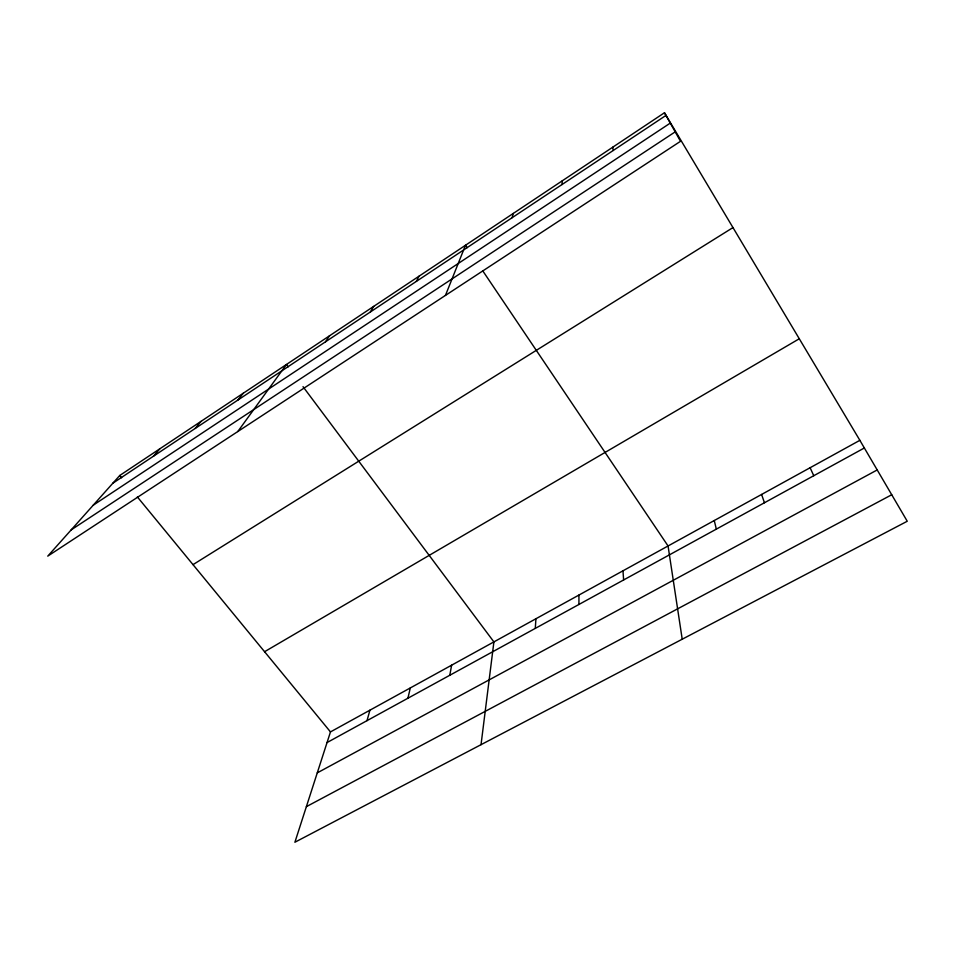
<?xml version="1.0" encoding="UTF-8"?>
<svg xmlns="http://www.w3.org/2000/svg" width="955" height="955" viewBox="0 0 955 955"><rect width="100%" height="100%" fill="white"/><g stroke="black" fill="none" stroke-linecap="round" stroke-linejoin="round"><path stroke-width="1.43" d="M578.933 604.467L578.933 595.072M535.289 628.39L535.922 618.756M562.018 184.542L562.304 180.793M481.034 744.673L493.902 641.903L303.022 386.68M449.793 675.269L451.62 665.193M407.916 698.224L410.304 687.946M512.155 217.692L513.265 213.454M367.007 720.643L369.931 710.186M859.87 440.327L330.478 731.912L294.892 842.25L907.25 521.251L859.87 440.327L664.477 112.75L119.745 475.495L47.75 556.132L680.509 141.304L664.477 112.75M445.448 295.405L465.503 245.244L467.138 247.667M416.38 281.379L418.994 276.222M370.361 311.975L373.68 306.4M325.524 341.795L329.499 335.814M237.795 431.541L286.44 364.5L288.183 366.827M237.95 400.026L243.179 393.305M195.202 428.449L201.004 421.394M153.516 456.168L159.867 448.778M112.881 483.194L665.969 115.412M93.22 505.207L670.291 123.088M71.159 529.906L675.209 131.85M193.017 564.644L732.974 227.588M264.571 651.716L799.287 338.762M327.052 742.56L864.359 447.979M317.275 772.87L877.215 469.944M306.376 806.653L891.731 494.75M119.745 475.495L121.607 477.751M137.389 496.958L330.478 731.912M482.657 270.707L668.058 545.974L682.216 639.205M810.127 467.735L813.755 475.721M761.601 494.463L764.442 502.76M714.256 520.535L716.334 529.13M612.692 147.237L613.265 150.46M622.97 570.815L623.627 579.96"/></g></svg>
